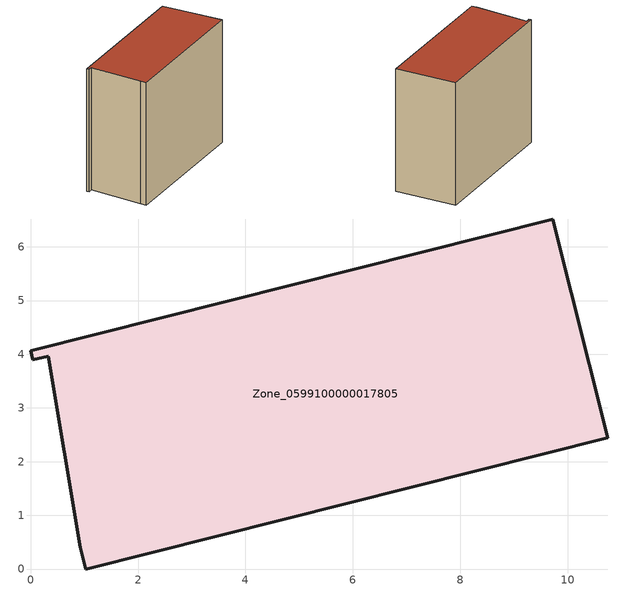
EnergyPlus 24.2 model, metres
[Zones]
Zone_0599100000017805
 floor ground (C_G): 0.92,0.4 0.33,3.97 0.04,3.9 0,4.07 9.73,6.52 10.75,2.45 1.02,0 z0
 wall outside (C_F): 1.02,0 10.75,2.45 9.73,6.52 0,4.07 0.04,3.9 0.33,3.97 0.92,0.4 1.02,0 z0:8.41
 roof outside (C_R): 0.33,3.97 0.92,0.4 1.02,0 10.75,2.45 9.73,6.52 0,4.07 0.04,3.9 z8.41
[BUILDING]
Pand.0599100000017805: North Axis=0; Terrain=City; Loads Convergence Tolerance Value=0.04; Temperature Convergence Tolerance Value=0.4; Solar Distribution=FullExterior; Maximum Number of Warmup Days=25; Minimum Number of Warmup Days=1
[Site:Location]
Rotterdam.The.Hague.AP_ZH_NLD Design_Conditions: Latitude=51.96; Longitude=4.45; Time Zone=1; Elevation=-4.5
[SITE:GROUNDTEMPERATURE:BUILDINGSURFACE]
18, 18, 18, 18, 18, 18, 18, 18, 18, 18, 18, 18
[MATERIAL] Thermal Absorptance=0.9; Solar Absorptance=0.7; Visible Absorptance=0.7
Name | Roughness | Thickness | Conductivity | Density | Specific Heat
G.TI.1992-2005 | MediumSmooth | 0.15 | 0.06 | 540 | 1210
F.TI.1992-2005 | Rough | 0.3 | 0.12 | 1920 | 840
R.TI.1992-2005 | MediumRough | 0.2 | 0.08 | 1500 | 1000
[CONSTRUCTION]
C_G: G.TI.1992-2005
C_F: F.TI.1992-2005
C_R: R.TI.1992-2005
[ZONE]
Zone_0599100000017805: Type=1; Multiplier=1; Ceiling Height=Autocalculate; Volume=Autocalculate; Floor Area=autocalculate; Part of Total Floor Area=Yes
[ZONEINFILTRATION:DESIGNFLOWRATE]
Infil_Zone_0599100000017805: Zone or ZoneList or Space or SpaceList=Zone_0599100000017805; Schedule=AlwaysOn; Design Flow Rate Calculation Method=Flow/Area; Flow Rate per Floor Area=0.0015; Constant Term Coefficient=1; Temperature Term Coefficient=0; Velocity Term Coefficient=0; Velocity Squared Term Coefficient=0
[HVACTEMPLATE:ZONE:IDEALLOADSAIRSYSTEM]
Zone_0599100000017805: Maximum Heating Supply Air Temperature=50; Minimum Cooling Supply Air Temperature=13; Maximum Heating Supply Air Humidity Ratio=0.0156; Minimum Cooling Supply Air Humidity Ratio=0.0077; Heating Limit=NoLimit; Cooling Limit=NoLimit; Dehumidification Control Type=ConstantSensibleHeatRatio; Cooling Sensible Heat Ratio=0.7; Dehumidification Setpoint=60; Humidification Control Type=None; Humidification Setpoint=30; Outdoor Air Method=None; Outdoor Air Flow Rate per Person=0.00944; Outdoor Air Flow Rate per Zone Floor Area=0; Outdoor Air Flow Rate per Zone=0; Demand Controlled Ventilation Type=None; Outdoor Air Economizer Type=NoEconomizer; Heat Recovery Type=None; Sensible Heat Recovery Effectiveness=0.7; Latent Heat Recovery Effectiveness=0.65
[ZONECONTROL:THERMOSTAT]
ThermostatControl_Zone_0599100000017805: Zone or ZoneList=Zone_0599100000017805; Control Type Schedule=DualSetpointControlType; Control 1=Thermostat_Zone_0599100000017805; Temperature Difference Between Cutout And Setpoint=0
[THERMOSTATSETPOINT:DUALSETPOINT]
Thermostat_Zone_0599100000017805: Heating Setpoint Temperature Schedule=HeatingSetpoint_Zone_0599100000017805; Cooling Setpoint Temperature Schedule=CoolingSetpoint_Zone_0599100000017805
[SCHEDULE:COMPACT]
HeatingSetpoint_Zone_0599100000017805: Through: 12/31, For: AllDays, Until: 24:00, 21
CoolingSetpoint_Zone_0599100000017805: Through: 12/31, For: AllDays, Until: 24:00, 24
DualSetpointControlType: Through: 12/31, For: AllDays, Until: 24:00, 4
AlwaysOn: Through: 12/31, For: AllDays, Until: 24:00, 1
